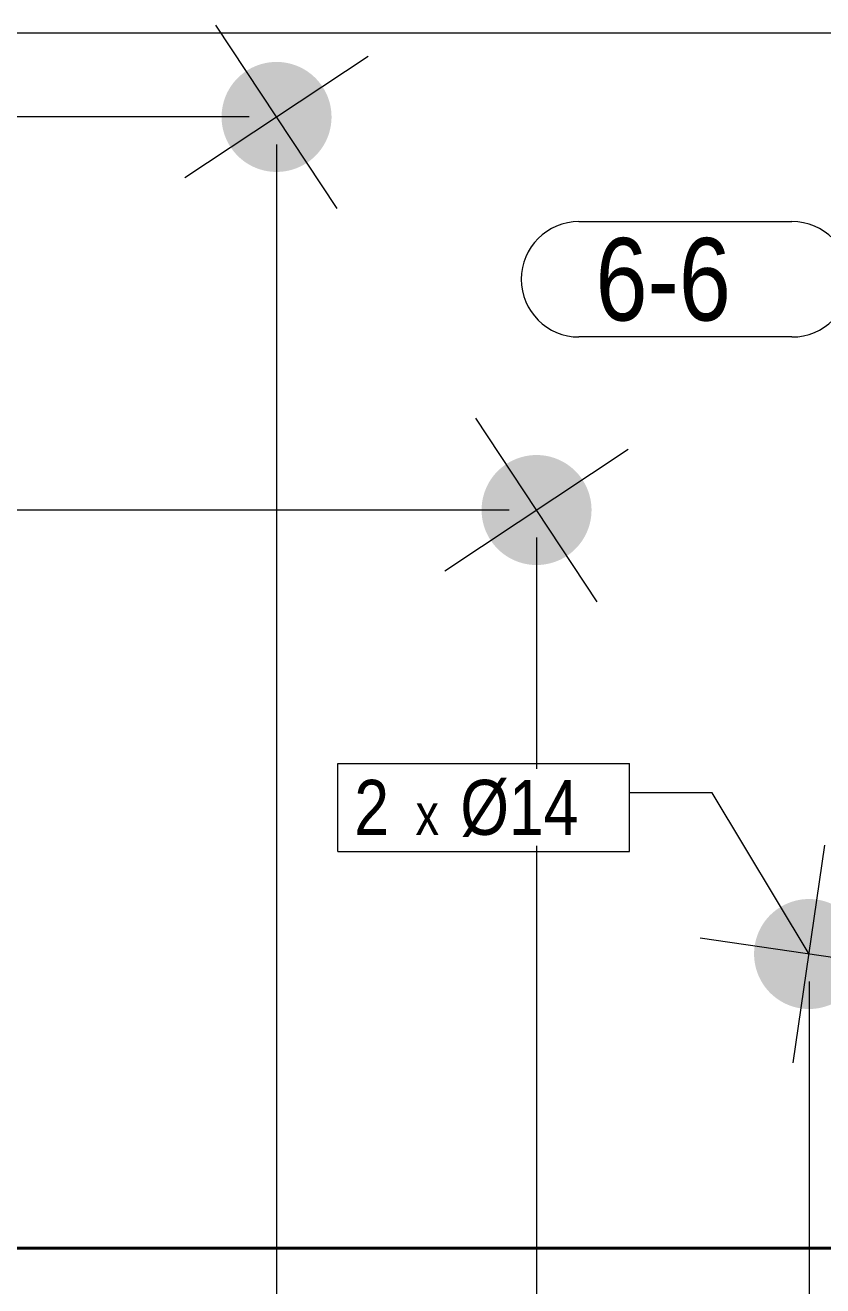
# Model space of a CAD drawing. Header units: millimetres. Extents: x 2 to 287, y 5 to 195.
# Drawn here: x 123.42 to 152.44, y 73.56 to 119.4 of the extents above; entities that cross this region are included whole.
import ezdxf

# ---------------------------------------------------------------- set-up
doc = ezdxf.new("R2010")
doc.units = ezdxf.units.MM
for name, color, linetype, lineweight in [('Boulon', 7, 'Continuous', 0), ('Cotation', 7, 'Continuous', 0), ('Désignation boulon', 3, 'Continuous', 0), ('Piece', 2, 'Continuous', 0), ('Repère pièce', 3, 'Continuous', 0)]:
    doc.layers.add(name, color=color, linetype=linetype, lineweight=lineweight)
doc.styles.add('COMIC_SANS_MS', font='COMIC.TTF')

# ---------------------------------------------------------------- blocks, each defined once
blk = doc.blocks.new('*A2')
at = {"layer": 'Boulon'}
for points in [[(152.274, 87.596), (152.322, 87.587), (152.37, 87.577), (152.418, 87.566), (152.466, 87.553), (152.513, 87.54), (152.56, 87.525), (152.606, 87.509), (152.652, 87.492), (152.698, 87.474), (152.743, 87.455), (152.788, 87.435), (152.832, 87.413), (152.875, 87.391), (152.919, 87.367), (152.961, 87.342), (153.003, 87.317), (153.044, 87.29), (153.085, 87.262), (153.125, 87.234), (153.164, 87.204), (153.202, 87.174), (153.24, 87.142), (153.277, 87.11), (153.313, 87.076), (153.348, 87.042), (153.382, 87.007), (153.416, 86.971), (153.448, 86.935), (153.48, 86.897), (153.511, 86.859), (153.541, 86.82), (153.569, 86.78), (153.597, 86.74), (153.624, 86.699), (153.65, 86.657), (153.675, 86.615), (153.699, 86.572), (153.721, 86.528), (153.743, 86.484), (153.764, 86.44), (153.783, 86.395), (153.801, 86.349), (153.819, 86.303), (153.835, 86.257), (153.85, 86.21), (153.863, 86.163), (153.876, 86.115), (153.888, 86.068), (153.898, 86.02), (153.907, 85.971), (153.915, 85.923), (153.922, 85.874), (153.927, 85.826), (153.932, 85.777), (153.935, 85.728), (153.937, 85.679), (153.937, 85.63), (153.937, 85.58), (153.935, 85.531), (153.932, 85.482), (153.928, 85.433), (153.923, 85.385), (153.916, 85.336), (153.909, 85.288), (153.9, 85.239), (153.89, 85.191), (153.879, 85.143), (153.866, 85.096), (153.853, 85.049), (153.838, 85.002), (153.822, 84.955), (153.805, 84.909), (153.787, 84.864), (153.768, 84.819), (153.748, 84.774), (153.726, 84.73), (153.704, 84.686), (153.68, 84.643), (153.655, 84.601), (153.63, 84.559), (153.603, 84.518), (153.575, 84.477), (153.547, 84.437), (153.517, 84.398), (153.487, 84.36), (153.455, 84.322), (153.423, 84.285), (153.389, 84.249), (153.355, 84.214), (153.32, 84.179), (153.284, 84.146), (153.248, 84.113), (153.21, 84.082), (153.172, 84.051), (153.133, 84.021), (153.093, 83.992), (153.053, 83.964), (153.012, 83.937), (152.97, 83.912), (152.928, 83.887), (152.885, 83.863), (152.841, 83.84), (152.797, 83.819), (152.753, 83.798), (152.708, 83.779), (152.662, 83.76), (152.616, 83.743), (152.57, 83.727), (152.523, 83.712), (152.476, 83.698), (152.428, 83.686), (152.381, 83.674), (152.333, 83.664), (152.284, 83.655), (152.236, 83.647), (152.187, 83.64), (152.139, 83.634), (152.09, 83.63), (152.041, 83.627), (151.992, 83.625), (151.943, 83.624), (151.893, 83.625), (151.844, 83.626), (151.795, 83.629), (151.746, 83.633), (151.698, 83.639), (151.649, 83.645), (151.601, 83.653), (151.552, 83.662), (151.504, 83.672), (151.456, 83.683), (151.409, 83.695), (151.362, 83.709), (151.315, 83.724), (151.268, 83.739), (151.222, 83.756), (151.177, 83.775), (151.132, 83.794), (151.087, 83.814), (151.043, 83.836), (150.999, 83.858), (150.956, 83.882), (150.914, 83.906), (150.872, 83.932), (150.831, 83.958), (150.79, 83.986), (150.75, 84.015), (150.711, 84.044), (150.673, 84.075), (150.635, 84.106), (150.598, 84.139), (150.562, 84.172), (150.527, 84.206), (150.492, 84.241), (150.459, 84.277), (150.426, 84.314), (150.395, 84.351), (150.364, 84.39), (150.334, 84.429), (150.305, 84.468), (150.277, 84.509), (150.25, 84.55), (150.225, 84.592), (150.2, 84.634), (150.176, 84.677), (150.153, 84.72), (150.132, 84.764), (150.111, 84.809), (150.092, 84.854), (150.073, 84.9), (150.056, 84.946), (150.04, 84.992), (150.025, 85.039), (150.011, 85.086), (149.999, 85.133), (149.987, 85.181), (149.977, 85.229), (149.968, 85.277), (149.96, 85.326), (149.953, 85.374), (149.947, 85.423), (149.943, 85.472), (149.94, 85.521), (149.938, 85.57), (149.937, 85.619), (149.938, 85.668), (149.939, 85.717), (149.942, 85.766), (149.946, 85.815), (149.952, 85.864), (149.958, 85.913), (149.966, 85.961), (149.975, 86.009), (149.985, 86.057), (149.996, 86.105), (150.008, 86.153), (150.022, 86.2), (150.037, 86.247), (150.052, 86.293), (150.069, 86.339), (150.088, 86.385), (150.107, 86.43), (150.127, 86.475), (150.149, 86.519), (150.171, 86.562), (150.195, 86.606), (150.219, 86.648), (150.245, 86.69), (150.271, 86.731), (150.299, 86.772), (150.328, 86.811), (150.357, 86.851), (150.388, 86.889), (150.419, 86.927), (150.452, 86.964), (150.485, 87), (150.519, 87.035), (150.554, 87.069), (150.59, 87.103), (150.627, 87.135), (150.664, 87.167), (150.703, 87.198), (150.742, 87.228), (150.781, 87.256), (150.822, 87.284), (150.863, 87.311), (150.905, 87.337), (150.947, 87.362), (150.99, 87.386), (151.033, 87.408), (151.077, 87.43), (151.122, 87.451), (151.167, 87.47), (151.213, 87.488), (151.259, 87.506), (151.305, 87.522), (151.352, 87.537), (151.399, 87.55), (151.446, 87.563), (151.494, 87.575), (151.542, 87.585), (151.59, 87.594), (151.639, 87.602), (151.687, 87.609), (151.736, 87.614), (151.785, 87.618), (151.834, 87.622), (151.883, 87.624), (151.932, 87.624), (151.981, 87.624), (152.03, 87.622), (152.079, 87.619), (152.128, 87.615), (152.177, 87.61), (152.226, 87.603)], [(169.238, 85.125), (169.286, 85.116), (169.334, 85.106), (169.382, 85.095), (169.43, 85.082), (169.477, 85.069), (169.524, 85.054), (169.57, 85.038), (169.616, 85.021), (169.662, 85.003), (169.707, 84.984), (169.752, 84.964), (169.796, 84.942), (169.839, 84.92), (169.882, 84.896), (169.925, 84.871), (169.967, 84.846), (170.008, 84.819), (170.048, 84.791), (170.088, 84.763), (170.127, 84.733), (170.166, 84.703), (170.204, 84.671), (170.24, 84.639), (170.276, 84.605), (170.312, 84.571), (170.346, 84.536), (170.38, 84.5), (170.412, 84.464), (170.444, 84.426), (170.475, 84.388), (170.504, 84.349), (170.533, 84.309), (170.561, 84.269), (170.588, 84.228), (170.614, 84.186), (170.639, 84.144), (170.663, 84.101), (170.685, 84.057), (170.707, 84.013), (170.727, 83.969), (170.747, 83.924), (170.765, 83.878), (170.782, 83.832), (170.799, 83.786), (170.814, 83.739), (170.827, 83.692), (170.84, 83.644), (170.851, 83.597), (170.862, 83.549), (170.871, 83.5), (170.879, 83.452), (170.885, 83.403), (170.891, 83.355), (170.895, 83.306), (170.898, 83.257), (170.9, 83.208), (170.901, 83.159), (170.901, 83.109), (170.899, 83.06), (170.896, 83.011), (170.892, 82.962), (170.887, 82.914), (170.88, 82.865), (170.873, 82.817), (170.864, 82.768), (170.854, 82.72), (170.842, 82.672), (170.83, 82.625), (170.817, 82.578), (170.802, 82.531), (170.786, 82.484), (170.769, 82.438), (170.751, 82.393), (170.732, 82.348), (170.711, 82.303), (170.69, 82.259), (170.667, 82.215), (170.644, 82.172), (170.619, 82.13), (170.594, 82.088), (170.567, 82.047), (170.539, 82.006), (170.511, 81.966), (170.481, 81.927), (170.45, 81.889), (170.419, 81.851), (170.387, 81.814), (170.353, 81.778), (170.319, 81.743), (170.284, 81.708), (170.248, 81.675), (170.211, 81.642), (170.174, 81.611), (170.136, 81.58), (170.097, 81.55), (170.057, 81.521), (170.017, 81.493), (169.976, 81.466), (169.934, 81.441), (169.891, 81.416), (169.849, 81.392), (169.805, 81.369), (169.761, 81.348), (169.716, 81.327), (169.671, 81.308), (169.626, 81.289), (169.58, 81.272), (169.533, 81.256), (169.487, 81.241), (169.44, 81.227), (169.392, 81.215), (169.344, 81.203), (169.296, 81.193), (169.248, 81.184), (169.2, 81.176), (169.151, 81.169), (169.102, 81.163), (169.053, 81.159), (169.005, 81.156), (168.955, 81.154), (168.906, 81.153), (168.857, 81.154), (168.808, 81.155), (168.759, 81.158), (168.71, 81.162), (168.662, 81.168), (168.613, 81.174), (168.564, 81.182), (168.516, 81.191), (168.468, 81.201), (168.42, 81.212), (168.373, 81.224), (168.326, 81.238), (168.279, 81.253), (168.232, 81.268), (168.186, 81.285), (168.141, 81.304), (168.095, 81.323), (168.051, 81.343), (168.007, 81.365), (167.963, 81.387), (167.92, 81.411), (167.877, 81.435), (167.836, 81.461), (167.794, 81.487), (167.754, 81.515), (167.714, 81.544), (167.675, 81.573), (167.636, 81.604), (167.599, 81.635), (167.562, 81.668), (167.526, 81.701), (167.491, 81.735), (167.456, 81.77), (167.423, 81.806), (167.39, 81.843), (167.358, 81.88), (167.328, 81.919), (167.298, 81.958), (167.269, 81.997), (167.241, 82.038), (167.214, 82.079), (167.188, 82.121), (167.164, 82.163), (167.14, 82.206), (167.117, 82.249), (167.095, 82.293), (167.075, 82.338), (167.055, 82.383), (167.037, 82.429), (167.02, 82.475), (167.004, 82.521), (166.989, 82.568), (166.975, 82.615), (166.962, 82.662), (166.951, 82.71), (166.941, 82.758), (166.931, 82.806), (166.924, 82.855), (166.917, 82.903), (166.911, 82.952), (166.907, 83.001), (166.904, 83.05), (166.902, 83.099), (166.901, 83.148), (166.902, 83.197), (166.903, 83.246), (166.906, 83.295), (166.91, 83.344), (166.916, 83.393), (166.922, 83.442), (166.93, 83.49), (166.939, 83.538), (166.949, 83.586), (166.96, 83.634), (166.972, 83.682), (166.986, 83.729), (167, 83.776), (167.016, 83.822), (167.033, 83.868), (167.051, 83.914), (167.071, 83.959), (167.091, 84.004), (167.112, 84.048), (167.135, 84.091), (167.158, 84.135), (167.183, 84.177), (167.209, 84.219), (167.235, 84.26), (167.263, 84.301), (167.292, 84.34), (167.321, 84.38), (167.352, 84.418), (167.383, 84.456), (167.416, 84.493), (167.449, 84.529), (167.483, 84.564), (167.518, 84.598), (167.554, 84.632), (167.591, 84.664), (167.628, 84.696), (167.667, 84.727), (167.706, 84.757), (167.745, 84.785), (167.786, 84.813), (167.827, 84.84), (167.868, 84.866), (167.911, 84.891), (167.954, 84.915), (167.997, 84.937), (168.041, 84.959), (168.086, 84.98), (168.131, 84.999), (168.176, 85.017), (168.222, 85.035), (168.269, 85.051), (168.316, 85.066), (168.363, 85.079), (168.41, 85.092), (168.458, 85.104), (168.506, 85.114), (168.554, 85.123), (168.603, 85.131), (168.651, 85.138), (168.7, 85.143), (168.749, 85.147), (168.798, 85.151), (168.847, 85.153), (168.896, 85.153), (168.945, 85.153), (168.994, 85.151), (169.043, 85.148), (169.092, 85.144), (169.141, 85.139), (169.189, 85.132)]]:
    blk.add_hatch(color=256, dxfattribs=at).paths.add_polyline_path(points, flags=17)
at = {"layer": 'Boulon', "linetype": 'Continuous', "lineweight": 0}
for p, q in [((151.361, 81.666), (152.514, 89.583)), ((168.325, 79.195), (169.478, 87.112)), ((155.896, 85.048), (147.979, 86.201)), ((172.859, 82.577), (164.943, 83.73))]:
    blk.add_line(p, q, dxfattribs=at)
blk = doc.blocks.new('*A3')
at = {"layer": 'Boulon'}
for points in [[(134.256, 117.131), (134.282, 117.089), (134.306, 117.046), (134.33, 117.003), (134.352, 116.959), (134.373, 116.915), (134.394, 116.871), (134.413, 116.825), (134.431, 116.78), (134.448, 116.734), (134.463, 116.687), (134.478, 116.64), (134.492, 116.593), (134.504, 116.546), (134.515, 116.498), (134.525, 116.45), (134.534, 116.401), (134.541, 116.353), (134.548, 116.304), (134.553, 116.255), (134.557, 116.206), (134.56, 116.157), (134.561, 116.108), (134.562, 116.059), (134.561, 116.01), (134.559, 115.961), (134.556, 115.912), (134.551, 115.863), (134.545, 115.815), (134.539, 115.766), (134.531, 115.718), (134.521, 115.669), (134.511, 115.621), (134.499, 115.574), (134.487, 115.526), (134.473, 115.479), (134.458, 115.432), (134.442, 115.386), (134.424, 115.34), (134.406, 115.295), (134.386, 115.25), (134.366, 115.205), (134.344, 115.161), (134.321, 115.118), (134.297, 115.075), (134.272, 115.032), (134.247, 114.991), (134.22, 114.95), (134.192, 114.909), (134.163, 114.87), (134.133, 114.831), (134.102, 114.793), (134.07, 114.755), (134.037, 114.719), (134.004, 114.683), (133.969, 114.648), (133.934, 114.614), (133.898, 114.58), (133.861, 114.548), (133.823, 114.517), (133.785, 114.486), (133.746, 114.457), (133.706, 114.428), (133.665, 114.4), (133.624, 114.374), (133.582, 114.348), (133.54, 114.324), (133.497, 114.3), (133.453, 114.278), (133.409, 114.256), (133.364, 114.236), (133.319, 114.217), (133.273, 114.199), (133.227, 114.182), (133.18, 114.166), (133.134, 114.152), (133.086, 114.138), (133.039, 114.126), (132.991, 114.115), (132.943, 114.105), (132.895, 114.096), (132.846, 114.089), (132.798, 114.082), (132.749, 114.077), (132.7, 114.073), (132.651, 114.07), (132.602, 114.069), (132.553, 114.068), (132.504, 114.069), (132.455, 114.071), (132.406, 114.074), (132.357, 114.079), (132.308, 114.084), (132.259, 114.091), (132.211, 114.099), (132.163, 114.108), (132.115, 114.119), (132.067, 114.13), (132.02, 114.143), (131.972, 114.157), (131.926, 114.172), (131.879, 114.188), (131.833, 114.205), (131.788, 114.224), (131.743, 114.243), (131.698, 114.264), (131.654, 114.286), (131.611, 114.309), (131.568, 114.332), (131.526, 114.357), (131.484, 114.383), (131.443, 114.41), (131.403, 114.438), (131.363, 114.467), (131.324, 114.497), (131.286, 114.528), (131.249, 114.56), (131.212, 114.592), (131.176, 114.626), (131.141, 114.66), (131.107, 114.696), (131.074, 114.732), (131.041, 114.769), (131.01, 114.806), (130.979, 114.845), (130.95, 114.884), (130.921, 114.924), (130.894, 114.965), (130.867, 115.006), (130.842, 115.048), (130.817, 115.09), (130.794, 115.133), (130.771, 115.177), (130.75, 115.221), (130.73, 115.266), (130.71, 115.311), (130.692, 115.357), (130.676, 115.403), (130.66, 115.449), (130.645, 115.496), (130.632, 115.543), (130.619, 115.591), (130.608, 115.639), (130.598, 115.687), (130.59, 115.735), (130.582, 115.784), (130.576, 115.832), (130.57, 115.881), (130.566, 115.93), (130.564, 115.979), (130.562, 116.028), (130.562, 116.077), (130.562, 116.126), (130.564, 116.175), (130.568, 116.224), (130.572, 116.273), (130.578, 116.322), (130.585, 116.371), (130.593, 116.419), (130.602, 116.467), (130.612, 116.515), (130.624, 116.563), (130.636, 116.61), (130.65, 116.657), (130.665, 116.704), (130.682, 116.75), (130.699, 116.796), (130.717, 116.842), (130.737, 116.887), (130.757, 116.931), (130.779, 116.975), (130.802, 117.019), (130.826, 117.062), (130.851, 117.104), (130.877, 117.146), (130.904, 117.187), (130.932, 117.227), (130.961, 117.267), (130.99, 117.306), (131.021, 117.344), (131.053, 117.381), (131.086, 117.418), (131.119, 117.454), (131.154, 117.489), (131.189, 117.523), (131.225, 117.556), (131.262, 117.588), (131.3, 117.62), (131.338, 117.65), (131.377, 117.68), (131.417, 117.709), (131.458, 117.736), (131.499, 117.763), (131.541, 117.788), (131.584, 117.813), (131.627, 117.836), (131.67, 117.859), (131.715, 117.88), (131.759, 117.9), (131.804, 117.919), (131.85, 117.937), (131.896, 117.954), (131.943, 117.97), (131.99, 117.985), (132.037, 117.998), (132.084, 118.01), (132.132, 118.022), (132.18, 118.032), (132.228, 118.04), (132.277, 118.048), (132.326, 118.054), (132.374, 118.059), (132.423, 118.063), (132.472, 118.066), (132.521, 118.068), (132.571, 118.068), (132.62, 118.067), (132.669, 118.065), (132.718, 118.062), (132.767, 118.058), (132.815, 118.052), (132.864, 118.045), (132.912, 118.037), (132.961, 118.028), (133.008, 118.018), (133.056, 118.006), (133.104, 117.993), (133.151, 117.98), (133.197, 117.964), (133.244, 117.948), (133.29, 117.931), (133.335, 117.913), (133.38, 117.893), (133.425, 117.872), (133.469, 117.851), (133.512, 117.828), (133.555, 117.804), (133.597, 117.779), (133.639, 117.753), (133.68, 117.726), (133.72, 117.698), (133.76, 117.669), (133.799, 117.639), (133.837, 117.609), (133.875, 117.577), (133.911, 117.544), (133.947, 117.511), (133.982, 117.476), (134.016, 117.441), (134.049, 117.405), (134.082, 117.368), (134.113, 117.33), (134.144, 117.292), (134.173, 117.252), (134.202, 117.213), (134.229, 117.172)], [(143.716, 102.835), (143.742, 102.793), (143.767, 102.75), (143.79, 102.707), (143.812, 102.663), (143.834, 102.619), (143.854, 102.574), (143.873, 102.529), (143.891, 102.484), (143.908, 102.438), (143.924, 102.391), (143.938, 102.344), (143.952, 102.297), (143.964, 102.249), (143.975, 102.202), (143.985, 102.154), (143.994, 102.105), (144.002, 102.057), (144.008, 102.008), (144.013, 101.959), (144.017, 101.91), (144.02, 101.861), (144.022, 101.812), (144.022, 101.763), (144.021, 101.714), (144.019, 101.665), (144.016, 101.616), (144.011, 101.567), (144.006, 101.518), (143.999, 101.47), (143.991, 101.421), (143.982, 101.373), (143.971, 101.325), (143.96, 101.278), (143.947, 101.23), (143.933, 101.183), (143.918, 101.136), (143.902, 101.09), (143.885, 101.044), (143.866, 100.999), (143.847, 100.954), (143.826, 100.909), (143.804, 100.865), (143.782, 100.822), (143.758, 100.779), (143.733, 100.736), (143.707, 100.695), (143.68, 100.654), (143.652, 100.613), (143.623, 100.574), (143.593, 100.535), (143.562, 100.496), (143.531, 100.459), (143.498, 100.422), (143.464, 100.387), (143.43, 100.352), (143.395, 100.318), (143.359, 100.284), (143.322, 100.252), (143.284, 100.22), (143.245, 100.19), (143.206, 100.16), (143.166, 100.132), (143.126, 100.104), (143.084, 100.078), (143.043, 100.052), (143, 100.028), (142.957, 100.004), (142.913, 99.982), (142.869, 99.96), (142.824, 99.94), (142.779, 99.921), (142.733, 99.903), (142.687, 99.886), (142.641, 99.87), (142.594, 99.856), (142.547, 99.842), (142.499, 99.83), (142.452, 99.819), (142.403, 99.809), (142.355, 99.8), (142.307, 99.793), (142.258, 99.786), (142.209, 99.781), (142.16, 99.777), (142.111, 99.774), (142.062, 99.773), (142.013, 99.772), (141.964, 99.773), (141.915, 99.775), (141.866, 99.778), (141.817, 99.783), (141.768, 99.788), (141.72, 99.795), (141.671, 99.803), (141.623, 99.812), (141.575, 99.823), (141.527, 99.834), (141.48, 99.847), (141.433, 99.861), (141.386, 99.876), (141.34, 99.892), (141.294, 99.909), (141.248, 99.928), (141.203, 99.947), (141.159, 99.968), (141.115, 99.99), (141.071, 100.013), (141.028, 100.036), (140.986, 100.061), (140.945, 100.087), (140.903, 100.114), (140.863, 100.142), (140.823, 100.171), (140.785, 100.201), (140.746, 100.232), (140.709, 100.264), (140.672, 100.296), (140.636, 100.33), (140.602, 100.364), (140.567, 100.4), (140.534, 100.436), (140.502, 100.473), (140.47, 100.51), (140.44, 100.549), (140.41, 100.588), (140.382, 100.628), (140.354, 100.668), (140.328, 100.71), (140.302, 100.752), (140.277, 100.794), (140.254, 100.837), (140.232, 100.881), (140.21, 100.925), (140.19, 100.97), (140.171, 101.015), (140.153, 101.061), (140.136, 101.107), (140.12, 101.153), (140.106, 101.2), (140.092, 101.247), (140.08, 101.295), (140.069, 101.343), (140.059, 101.391), (140.05, 101.439), (140.042, 101.488), (140.036, 101.536), (140.031, 101.585), (140.027, 101.634), (140.024, 101.683), (140.022, 101.732), (140.022, 101.781), (140.023, 101.83), (140.025, 101.879), (140.028, 101.928), (140.033, 101.977), (140.038, 102.026), (140.045, 102.074), (140.053, 102.123), (140.062, 102.171), (140.073, 102.219), (140.084, 102.267), (140.097, 102.314), (140.111, 102.361), (140.126, 102.408), (140.142, 102.454), (140.159, 102.5), (140.178, 102.546), (140.197, 102.591), (140.218, 102.635), (140.24, 102.679), (140.262, 102.723), (140.286, 102.766), (140.311, 102.808), (140.337, 102.85), (140.364, 102.891), (140.392, 102.931), (140.421, 102.971), (140.451, 103.01), (140.482, 103.048), (140.513, 103.085), (140.546, 103.122), (140.58, 103.158), (140.614, 103.193), (140.649, 103.227), (140.686, 103.26), (140.722, 103.292), (140.76, 103.324), (140.799, 103.354), (140.838, 103.384), (140.878, 103.412), (140.918, 103.44), (140.96, 103.467), (141.001, 103.492), (141.044, 103.517), (141.087, 103.54), (141.131, 103.563), (141.175, 103.584), (141.22, 103.604), (141.265, 103.623), (141.311, 103.641), (141.357, 103.658), (141.403, 103.674), (141.45, 103.689), (141.497, 103.702), (141.545, 103.714), (141.593, 103.725), (141.641, 103.735), (141.689, 103.744), (141.737, 103.752), (141.786, 103.758), (141.835, 103.763), (141.884, 103.767), (141.933, 103.77), (141.982, 103.772), (142.031, 103.772), (142.08, 103.771), (142.129, 103.769), (142.178, 103.766), (142.227, 103.762), (142.276, 103.756), (142.324, 103.749), (142.373, 103.741), (142.421, 103.732), (142.469, 103.722), (142.517, 103.71), (142.564, 103.697), (142.611, 103.683), (142.658, 103.668), (142.704, 103.652), (142.75, 103.635), (142.796, 103.616), (142.841, 103.597), (142.885, 103.576), (142.929, 103.555), (142.973, 103.532), (143.016, 103.508), (143.058, 103.483), (143.1, 103.457), (143.141, 103.43), (143.181, 103.402), (143.221, 103.373), (143.259, 103.343), (143.298, 103.312), (143.335, 103.281), (143.372, 103.248), (143.408, 103.214), (143.443, 103.18), (143.477, 103.145), (143.51, 103.109), (143.542, 103.072), (143.574, 103.034), (143.604, 102.996), (143.634, 102.956), (143.662, 102.916), (143.69, 102.876)]]:
    blk.add_hatch(color=256, dxfattribs=at).paths.add_polyline_path(points, flags=17)
at = {"layer": 'Boulon', "linetype": 'Continuous', "lineweight": 0}
for p, q in [((134.769, 112.732), (130.354, 119.404)), ((129.226, 113.861), (135.897, 118.276)), ((144.229, 98.436), (139.815, 105.108)), ((138.686, 99.565), (145.358, 103.98))]:
    blk.add_line(p, q, dxfattribs=at)
blk = doc.blocks.new('*A4')
at = {"layer": 'Piece', "color": 2, "linetype": 'Continuous', "lineweight": 40}
blk.add_line((111.818413, 74.931808), (175.787984, 74.931808), dxfattribs=at)
blk = doc.blocks.new('*A18')
at = {"layer": 'Cotation', "linetype": 'Continuous', "lineweight": 0}
blk.add_line((141.022, 101.772), (80.79, 101.772), dxfattribs=at)
blk = doc.blocks.new('*A19')
at = {"layer": 'Cotation', "linetype": 'Continuous', "lineweight": 0}
for p, q in [((131.562, 116.068), (84.45, 116.068)), ((141.022, 101.772), (84.45, 101.772))]:
    blk.add_line(p, q, dxfattribs=at)
blk = doc.blocks.new('*A20')
at = {"layer": 'Cotation', "linetype": 'Continuous', "lineweight": 0}
for p, q in [((167.232, 119.116), (80.79, 119.116)), ((131.562, 116.068), (73.331, 116.068))]:
    blk.add_line(p, q, dxfattribs=at)
blk = doc.blocks.new('*A21')
at = {"layer": 'Cotation', "linetype": 'Continuous', "lineweight": 0}
blk.add_line((167.232, 119.116), (84.45, 119.116), dxfattribs=at)
blk = doc.blocks.new('*A35')
at = {"layer": 'Cotation', "linetype": 'Continuous', "lineweight": 0}
blk.add_line((132.562, 115.068), (132.562, 48.714), dxfattribs=at)
blk = doc.blocks.new('*A36')
at = {"layer": 'Cotation', "linetype": 'Continuous', "lineweight": 0}
for p, q in [((132.562, 115.068), (132.562, 48.714)), ((142.022, 100.772), (142.022, 92.358)), ((142.022, 89.558), (142.022, 48.714))]:
    blk.add_line(p, q, dxfattribs=at)
blk = doc.blocks.new('*A37')
at = {"layer": 'Cotation', "linetype": 'Continuous', "lineweight": 0}
for p, q in [((142.022, 100.772), (142.022, 92.358)), ((142.022, 89.558), (142.022, 48.714)), ((151.937, 84.624), (151.937, 50.642))]:
    blk.add_line(p, q, dxfattribs=at)
blk = doc.blocks.new('*A38')
at = {"layer": 'Cotation', "linetype": 'Continuous', "lineweight": 0}
blk.add_line((151.937, 84.624), (151.937, 50.642), dxfattribs=at)
blk = doc.blocks.new('*A43')
at = {"layer": 'Désignation boulon', "linetype": 'Continuous', "lineweight": 0}
for p, q in [((134.791112, 92.558033), (145.406737, 92.558033)), ((134.791112, 89.358033), (134.791112, 92.558033)), ((145.406737, 89.358033), (145.406737, 92.558033)), ((148.406737, 91.491367), (145.406737, 91.491367)), ((151.937316, 85.624308), (148.406737, 91.491367)), ((134.791112, 89.358033), (145.406737, 89.358033))]:
    blk.add_line(p, q, dxfattribs=at)
at = {"layer": 'Désignation boulon', "style": 'COMIC_SANS_MS', "width": 0.85}
for s, height, p in [('2', 2, (135.391112, 89.958033)), ('Ø14', 2, (139.249705, 89.958033)), ('x', 1.5, (137.619041, 89.958033))]:
    blk.add_text(s, height=height, dxfattribs=at).set_placement(p)
blk = doc.blocks.new('*A45')
at = {"layer": 'Repère pièce', "linetype": 'Continuous', "lineweight": 0}
for p, q in [((143.565864, 112.265307), (151.315181, 112.265307)), ((151.315181, 108.065307), (143.565864, 108.065307))]:
    blk.add_line(p, q, dxfattribs=at)
for centre, start, end in [((143.565864, 110.165307), 90, 270), ((151.315181, 110.165307), 270, 90)]:
    blk.add_arc(centre, 2.1, start, end, dxfattribs=at)
at = {"layer": 'Repère pièce', "style": 'COMIC_SANS_MS', "width": 0.85}
blk.add_text('6-6', height=3, dxfattribs=at).set_placement((144.165864, 108.665307))

msp = doc.modelspace()

# ---------------------------------------------------------------- block references
at = {"lineweight": 0}
for name in ['*A4', '*A3', '*A21', '*A38', '*A20', '*A19', '*A35', '*A36', '*A45', '*A18', '*A37', '*A43', '*A2']:
    msp.add_blockref(name, (0, 0), dxfattribs=at)

doc.saveas('drawing.dxf')
